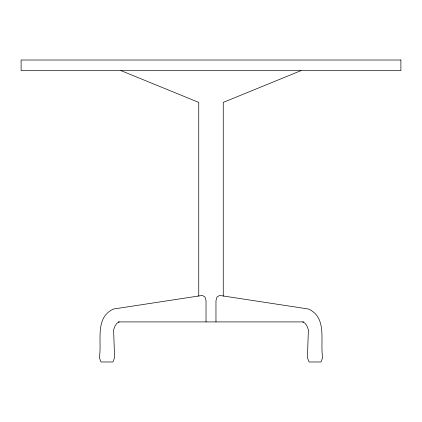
<?xml version="1.0" encoding="UTF-8"?>
<svg xmlns="http://www.w3.org/2000/svg" width="422" height="422" viewBox="0 0 422 422"><rect width="100%" height="100%" fill="white"/><g stroke="black" fill="none" stroke-linecap="round" stroke-linejoin="round"><path stroke-width="0.63" d="M119.226 321.917L116.91 323.241L114.921 326.222L113.597 329.867L114.589 357.677L112.938 361.981L101.016 361.981L99.36 357.677C102.124 341.356 94.359 317.571 113.597 309.004L202.391 295.432L205.039 297.088L206.031 300.728L206.031 321.917M301.06 70.611L223.249 102.398L223.249 296.117M118.171 321.917L303.829 321.917M120.94 70.611L198.751 102.398L198.751 296.117M302.774 321.917L305.09 323.241L307.079 326.222L308.403 329.867L307.411 357.677L309.062 361.981L320.984 361.981L322.64 357.677C319.876 341.356 327.641 317.571 308.403 309.004L219.609 295.432L216.961 297.088L215.969 300.728L215.969 321.917M400.9 60.019L21.1 60.019L21.1 70.611L400.9 70.611L400.9 60.019"/></g></svg>
